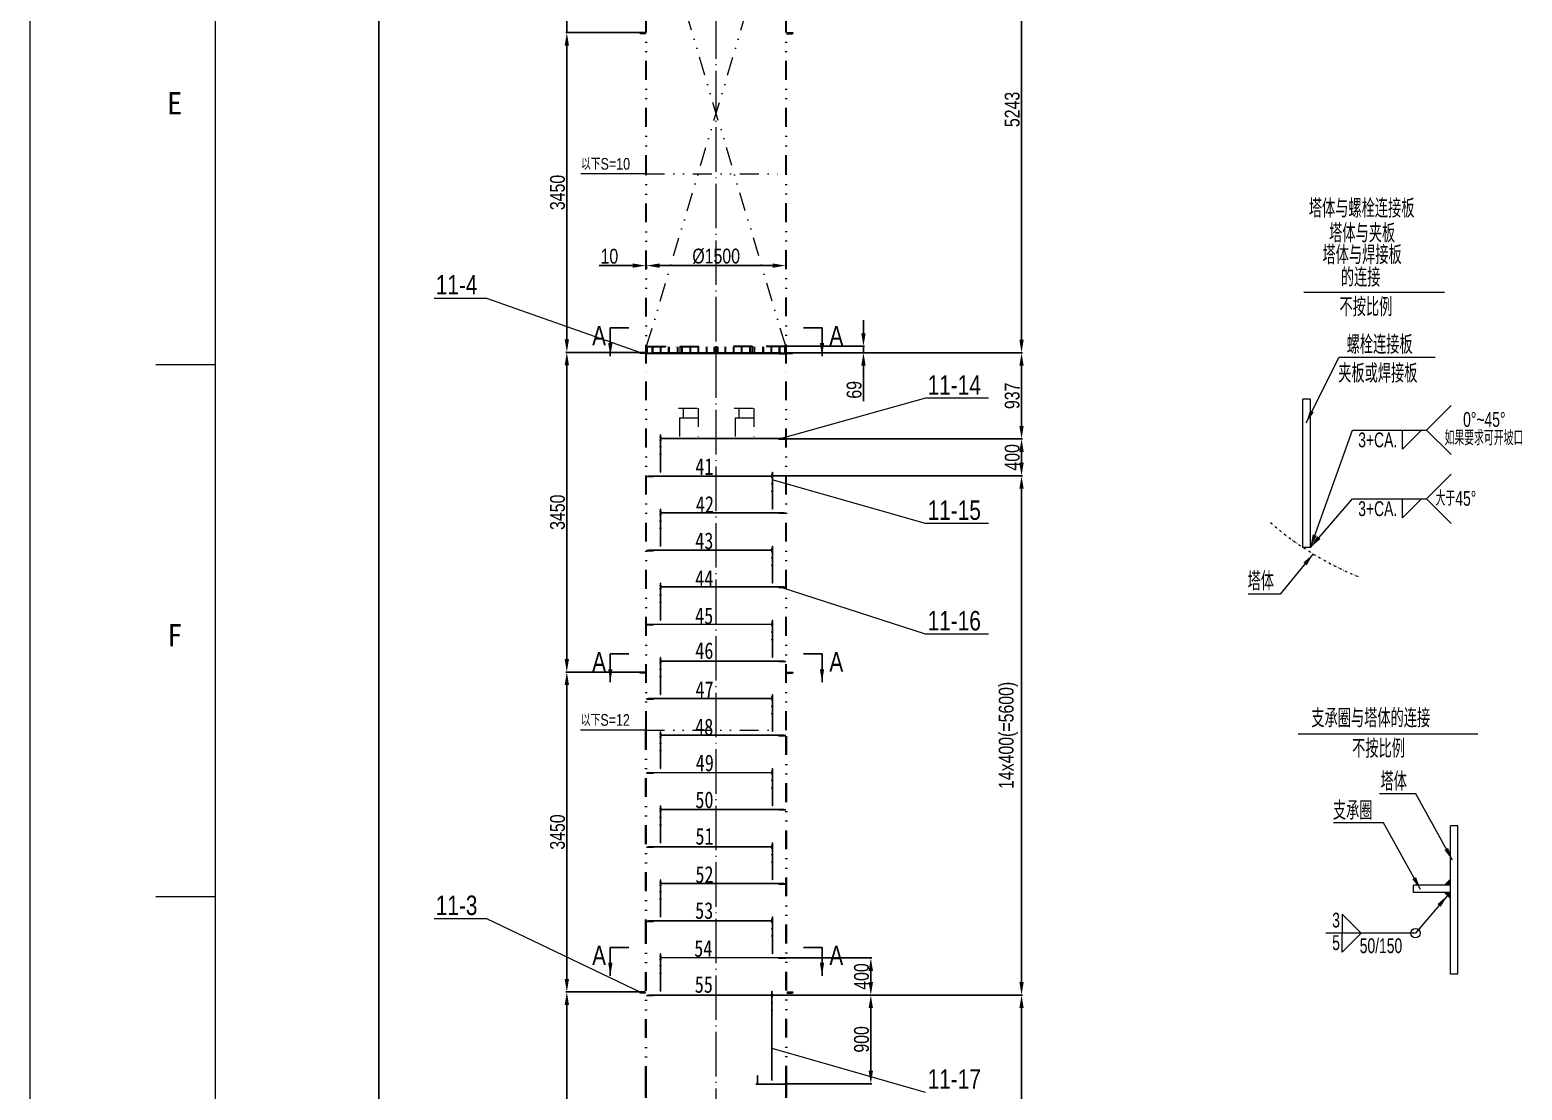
# Model space of a CAD drawing. Header units: millimetres. Extents: x 8160 to 405605, y -30951 to 80400.
# Drawn here: x 85807 to 93855, y 5862 to 11582 of the extents above; entities that cross this region are included whole.
import ezdxf

# ---------------------------------------------------------------- set-up
doc = ezdxf.new("R2010")
doc.units = ezdxf.units.MM
for name, pattern in [('ACAD_ISO04W100', [30.5, 24, -3, 0.5, -3]), ('CENTER', [50.8, 31.75, -6.35, 6.35, -6.35]), ('DIVIDE', [31.75, 12.7, -6.35, 0, -6.35, 0, -6.35])]:
    doc.linetypes.add(name, pattern=pattern)
doc.layers.get('0').update_dxf_attribs({"lineweight": 13})
doc.layers.get('Defpoints').update_dxf_attribs({"lineweight": 13})
for name, color, linetype, lineweight in [('bh', 7, 'Continuous', 13), ('CENTER', 1, 'CENTER', 13), ('DIM', 7, 'Continuous', 13), ('DIVIDE', 3, 'DIVIDE', 13), ('PROFILE', 4, 'Continuous', 15), ('SEE', 2, 'Continuous', 13)]:
    doc.layers.add(name, color=color, linetype=linetype, lineweight=lineweight)
doc.styles.add('HZ', font='txt.shx', dxfattribs={"width": 0.75, "bigfont": 'tcc_hzdx.shx'})
doc.styles.add('HZDX', font='tcc_simp.shx', dxfattribs={"width": 0.8, "height": 80, "bigfont": 'hzdx.shx'})
doc.styles.add('图签', font='SimSun.ttf', dxfattribs={"height": 3})
doc.dimstyles.new('uni', dxfattribs={"dimtxt": 90, "dimasz": 70, "dimexe": 5, "dimexo": 0.625, "dimgap": 10, "dimtad": 1, "dimdec": 0, "dimdsep": 46, "dimtxsty": 'HZDX', "dimcen": 2.5, "dimadec": 0, "dimazin": 0, "dimtfac": 1, "dimtdec": 0, "dimtmove": 0, "dimatfit": 3, "dimfxl": 0, "dimarcsym": 0})

# ---------------------------------------------------------------- blocks, each defined once
blk = doc.blocks.new('*D599')
at = {"layer": 'Defpoints', "color": 0}
for p in [(89808.4, 6374.6), (91155.4, 6374.6), (89889.4, 4791.6)]:
    blk.add_point(p, dxfattribs=at)
at = {"layer": 'DIM', "color": 0, "lineweight": -2}
for p, q in [((89809.1, 6374.6), (91160.4, 6374.6)), ((91155.4, 4861.6), (91155.4, 6304.6)), ((89890.1, 4791.6), (91160.4, 4791.6))]:
    blk.add_line(p, q, dxfattribs=at)
at = {"layer": 'DIM', "color": 0}
for points in [[(91143.8, 6304.6), (91167.1, 6304.6), (91155.4, 6374.6)], [(91143.8, 4861.6), (91167.1, 4861.6), (91155.4, 4791.6)]]:
    blk.add_solid(points, dxfattribs=at)
at = {"layer": 'DIM', "color": 0, "insert": (91105.4, 5583.1), "char_height": 80, "attachment_point": 5, "rotation": 90, "style": 'HZDX'}
blk.add_mtext('3165', dxfattribs=at)
blk = doc.blocks.new('*D600')
at = {"layer": 'Defpoints', "color": 0}
for p in [(89883.4, 6574.6), (90342.5, 6574.6), (89808.4, 6374.6)]:
    blk.add_point(p, dxfattribs=at)
at = {"layer": 'DIM', "color": 0, "lineweight": -2}
for p, q in [((89884.1, 6574.6), (90347.5, 6574.6)), ((90342.5, 6444.6), (90342.5, 6504.6)), ((89809.1, 6374.6), (90347.5, 6374.6))]:
    blk.add_line(p, q, dxfattribs=at)
at = {"layer": 'DIM', "color": 0}
for points in [[(90330.9, 6504.6), (90354.2, 6504.6), (90342.5, 6574.6)], [(90330.9, 6444.6), (90354.2, 6444.6), (90342.5, 6374.6)]]:
    blk.add_solid(points, dxfattribs=at)
at = {"layer": 'DIM', "color": 0, "insert": (90292.5, 6474.6), "char_height": 80, "attachment_point": 5, "rotation": 90, "style": 'HZDX'}
blk.add_mtext('400', dxfattribs=at)
blk = doc.blocks.new('*D601')
at = {"layer": 'Defpoints', "color": 0}
for p in [(89809.9, 9176.1), (91155.4, 9176.1), (89808.4, 6374.6)]:
    blk.add_point(p, dxfattribs=at)
at = {"layer": 'DIM', "color": 0, "lineweight": -2}
for p, q in [((89810.6, 9176.1), (91160.4, 9176.1)), ((91155.4, 6444.6), (91155.4, 9106.1)), ((89809.1, 6374.6), (91160.4, 6374.6))]:
    blk.add_line(p, q, dxfattribs=at)
at = {"layer": 'DIM', "color": 0}
for points in [[(91143.8, 9106.1), (91167.1, 9106.1), (91155.4, 9176.1)], [(91143.8, 6444.6), (91167.1, 6444.6), (91155.4, 6374.6)]]:
    blk.add_solid(points, dxfattribs=at)
at = {"layer": 'DIM', "color": 0, "insert": (91084.5, 7775.4), "char_height": 80, "attachment_point": 5, "rotation": 90, "style": 'HZDX'}
blk.add_mtext('14x400(=5600)', dxfattribs=at)
blk = doc.blocks.new('*D602')
at = {"layer": 'Defpoints', "color": 0}
for p in [(89883.4, 12464.1), (91155.4, 12464.1), (89882.4, 9839.6)]:
    blk.add_point(p, dxfattribs=at)
at = {"layer": 'DIM', "color": 0, "lineweight": -2}
for p, q in [((89884.1, 12464.1), (91160.4, 12464.1)), ((91155.4, 9909.6), (91155.4, 12394.1)), ((89883.1, 9839.6), (91160.4, 9839.6))]:
    blk.add_line(p, q, dxfattribs=at)
at = {"layer": 'DIM', "color": 0}
for points in [[(91143.8, 12394.1), (91167.1, 12394.1), (91155.4, 12464.1)], [(91143.8, 9909.6), (91167.1, 9909.6), (91155.4, 9839.6)]]:
    blk.add_solid(points, dxfattribs=at)
at = {"layer": 'DIM', "color": 0, "insert": (91105.4, 11151.9), "char_height": 80, "attachment_point": 5, "rotation": 90, "style": 'HZDX'}
blk.add_mtext('5243', dxfattribs=at)
blk = doc.blocks.new('*D587')
at = {"layer": 'Defpoints', "color": 0}
for p in [(89883.4, 9374.6), (91155.4, 9374.6), (89809.9, 9176.1)]:
    blk.add_point(p, dxfattribs=at)
at = {"layer": 'DIM', "color": 0, "lineweight": -2}
for p, q in [((89884.1, 9374.6), (91160.4, 9374.6)), ((91155.4, 9246.1), (91155.4, 9304.6)), ((89810.6, 9176.1), (91160.4, 9176.1))]:
    blk.add_line(p, q, dxfattribs=at)
at = {"layer": 'DIM', "color": 0}
for points in [[(91143.8, 9304.6), (91167.1, 9304.6), (91155.4, 9374.6)], [(91143.8, 9246.1), (91167.1, 9246.1), (91155.4, 9176.1)]]:
    blk.add_solid(points, dxfattribs=at)
at = {"layer": 'DIM', "color": 0, "insert": (91105.4, 9275.4), "char_height": 80, "attachment_point": 5, "rotation": 90, "style": 'HZDX'}
blk.add_mtext('400', dxfattribs=at)
blk = doc.blocks.new('*D589')
at = {"layer": 'Defpoints', "color": 0}
for p in [(88703, 6391.6), (89094.9, 6391.6), (89127.4, 4791.6)]:
    blk.add_point(p, dxfattribs=at)
at = {"layer": 'DIM', "color": 0, "lineweight": -2}
for p, q in [((89094.3, 6391.6), (88698, 6391.6)), ((88703, 4861.6), (88703, 6321.6)), ((89126.8, 4791.6), (88698, 4791.6))]:
    blk.add_line(p, q, dxfattribs=at)
at = {"layer": 'DIM', "color": 0}
for points in [[(88691.3, 6321.6), (88714.7, 6321.6), (88703, 6391.6)], [(88691.3, 4861.6), (88714.7, 4861.6), (88703, 4791.6)]]:
    blk.add_solid(points, dxfattribs=at)
at = {"layer": 'DIM', "color": 0, "insert": (88653, 5591.6), "char_height": 80, "attachment_point": 5, "rotation": 90, "style": 'HZDX'}
blk.add_mtext('3200', dxfattribs=at)
blk = doc.blocks.new('*D590')
at = {"layer": 'Defpoints', "color": 0}
for p in [(88703, 8116.6), (89094.9, 8116.6), (89094.9, 6391.6)]:
    blk.add_point(p, dxfattribs=at)
at = {"layer": 'DIM', "color": 0, "lineweight": -2}
for p, q in [((89094.3, 8116.6), (88698, 8116.6)), ((88703, 6461.6), (88703, 8046.6)), ((89094.3, 6391.6), (88698, 6391.6))]:
    blk.add_line(p, q, dxfattribs=at)
at = {"layer": 'DIM', "color": 0}
for points in [[(88691.3, 8046.6), (88714.7, 8046.6), (88703, 8116.6)], [(88691.3, 6461.6), (88714.7, 6461.6), (88703, 6391.6)]]:
    blk.add_solid(points, dxfattribs=at)
at = {"layer": 'DIM', "color": 0, "insert": (88653, 7254.1), "char_height": 80, "attachment_point": 5, "rotation": 90, "style": 'HZDX'}
blk.add_mtext('3450', dxfattribs=at)
blk = doc.blocks.new('*D591')
at = {"layer": 'Defpoints', "color": 0}
for p in [(88703, 9841.6), (89094.9, 9841.6), (89094.9, 8116.6)]:
    blk.add_point(p, dxfattribs=at)
at = {"layer": 'DIM', "color": 0, "lineweight": -2}
for p, q in [((89094.3, 9841.6), (88698, 9841.6)), ((88703, 8186.6), (88703, 9771.6)), ((89094.3, 8116.6), (88698, 8116.6))]:
    blk.add_line(p, q, dxfattribs=at)
at = {"layer": 'DIM', "color": 0}
for points in [[(88691.3, 9771.6), (88714.7, 9771.6), (88703, 9841.6)], [(88691.3, 8186.6), (88714.7, 8186.6), (88703, 8116.6)]]:
    blk.add_solid(points, dxfattribs=at)
at = {"layer": 'DIM', "color": 0, "insert": (88653, 8979.1), "char_height": 80, "attachment_point": 5, "rotation": 90, "style": 'HZDX'}
blk.add_mtext('3450', dxfattribs=at)
blk = doc.blocks.new('*D592')
at = {"layer": 'Defpoints', "color": 0}
for p in [(88703, 11566.6), (89095.3, 11566.6), (89094.9, 9841.6)]:
    blk.add_point(p, dxfattribs=at)
at = {"layer": 'DIM', "color": 0, "lineweight": -2}
for p, q in [((89094.6, 11566.6), (88698, 11566.6)), ((88703, 9911.6), (88703, 11496.6)), ((89094.3, 9841.6), (88698, 9841.6))]:
    blk.add_line(p, q, dxfattribs=at)
at = {"layer": 'DIM', "color": 0}
for points in [[(88691.3, 11496.6), (88714.7, 11496.6), (88703, 11566.6)], [(88691.3, 9911.6), (88714.7, 9911.6), (88703, 9841.6)]]:
    blk.add_solid(points, dxfattribs=at)
at = {"layer": 'DIM', "color": 0, "insert": (88653, 10704.1), "char_height": 80, "attachment_point": 5, "rotation": 90, "style": 'HZDX'}
blk.add_mtext('3450', dxfattribs=at)
blk = doc.blocks.new('*D598')
at = {"layer": 'Defpoints', "color": 0}
for p in [(89096.9, 13443.1), (88703, 11566.6), (89095.3, 11566.6)]:
    blk.add_point(p, dxfattribs=at)
at = {"layer": 'DIM', "color": 0, "lineweight": -2}
for p, q in [((89096.3, 13443.1), (88698, 13443.1)), ((88703, 13373.1), (88703, 11566.6))]:
    blk.add_line(p, q, dxfattribs=at)
at = {"layer": 'DIM', "color": 0}
blk.add_solid([(88691.3, 13373.1), (88714.7, 13373.1), (88703, 13443.1)], dxfattribs=at)
at = {"layer": 'DIM', "color": 0, "insert": (88653, 12469.9), "char_height": 80, "attachment_point": 5, "rotation": 90, "style": 'HZDX'}
blk.add_mtext('3750', dxfattribs=at)
blk = doc.blocks.new('_None')
blk = doc.blocks.new('*D607')
at = {"layer": 'Defpoints', "color": 0}
for p in [(89882.4, 9839.6), (91155.4, 9839.6), (89883.4, 9374.6)]:
    blk.add_point(p, dxfattribs=at)
at = {"layer": 'DIM', "color": 0, "lineweight": -2}
for p, q in [((89883.1, 9839.6), (91160.4, 9839.6)), ((91155.4, 9444.6), (91155.4, 9769.6)), ((89884.1, 9374.6), (91160.4, 9374.6))]:
    blk.add_line(p, q, dxfattribs=at)
at = {"layer": 'DIM', "color": 0}
for points in [[(91143.8, 9769.6), (91167.1, 9769.6), (91155.4, 9839.6)], [(91143.8, 9444.6), (91167.1, 9444.6), (91155.4, 9374.6)]]:
    blk.add_solid(points, dxfattribs=at)
at = {"layer": 'DIM', "color": 0, "insert": (91105.4, 9607.1), "char_height": 80, "attachment_point": 5, "rotation": 90, "style": 'HZDX'}
blk.add_mtext('937', dxfattribs=at)
blk = doc.blocks.new('*D608')
at = {"layer": 'Defpoints', "color": 0}
for p in [(89883.4, 10309.7), (89133.4, 10292.5), (89883.4, 10292.5)]:
    blk.add_point(p, dxfattribs=at)
at = {"layer": 'DIM', "color": 0, "lineweight": -2}
for p, q in [((89133.4, 10293.1), (89133.4, 10314.7)), ((89203.4, 10309.7), (89813.4, 10309.7)), ((89883.4, 10293.1), (89883.4, 10314.7))]:
    blk.add_line(p, q, dxfattribs=at)
at = {"layer": 'DIM', "color": 0}
for points in [[(89203.4, 10321.4), (89203.4, 10298), (89133.4, 10309.7)], [(89813.4, 10321.4), (89813.4, 10298), (89883.4, 10309.7)]]:
    blk.add_solid(points, dxfattribs=at)
at = {"layer": 'DIM', "color": 0, "insert": (89508.4, 10359.7), "char_height": 80, "attachment_point": 5, "style": 'HZDX'}
blk.add_mtext('%%c1500', dxfattribs=at)
blk = doc.blocks.new('*D609')
at = {"layer": 'Defpoints', "color": 0}
for p in [(89128.4, 10309.7), (89128.4, 10292.5), (89133.4, 10292.5)]:
    blk.add_point(p, dxfattribs=at)
at = {"layer": 'DIM', "color": 0, "lineweight": -2}
for p, q in [((89058.4, 10309.7), (88877, 10309.7)), ((89128.4, 10293.1), (89128.4, 10314.7)), ((89133.4, 10309.7), (89128.4, 10309.7)), ((89133.4, 10293.1), (89133.4, 10314.7)), ((89203.4, 10309.7), (89273.4, 10309.7))]:
    blk.add_line(p, q, dxfattribs=at)
at = {"layer": 'DIM', "color": 0}
for points in [[(89058.4, 10321.4), (89058.4, 10298), (89128.4, 10309.7)], [(89203.4, 10321.4), (89203.4, 10298), (89133.4, 10309.7)]]:
    blk.add_solid(points, dxfattribs=at)
at = {"layer": 'DIM', "color": 0, "insert": (88932.7, 10359.7), "char_height": 80, "attachment_point": 5, "style": 'HZDX'}
blk.add_mtext('10', dxfattribs=at)
blk = doc.blocks.new('*D617')
at = {"layer": 'Defpoints', "color": 0}
for p in [(89879.4, 9874.6), (89882.4, 9839.6), (90302.8, 9839.6)]:
    blk.add_point(p, dxfattribs=at)
at = {"layer": 'DIM', "color": 0, "lineweight": -2}
for p, q in [((90302.8, 9944.6), (90302.8, 10014.6)), ((89880.1, 9874.6), (90307.8, 9874.6)), ((89883.1, 9839.6), (90307.8, 9839.6)), ((90302.8, 9874.6), (90302.8, 9839.6)), ((90302.8, 9769.6), (90302.8, 9579.1))]:
    blk.add_line(p, q, dxfattribs=at)
at = {"layer": 'DIM', "color": 0}
for points in [[(90291.1, 9944.6), (90314.5, 9944.6), (90302.8, 9874.6)], [(90291.1, 9769.6), (90314.5, 9769.6), (90302.8, 9839.6)]]:
    blk.add_solid(points, dxfattribs=at)
at = {"layer": 'DIM', "color": 0, "insert": (90252.8, 9639.4), "char_height": 80, "attachment_point": 5, "rotation": 90, "style": 'HZDX'}
blk.add_mtext('69', dxfattribs=at)
blk = doc.blocks.new('*D618')
at = {"layer": 'Defpoints', "color": 0}
for p in [(89808.4, 6374.6), (89883.4, 5896.1), (90342.5, 5896.1)]:
    blk.add_point(p, dxfattribs=at)
at = {"layer": 'DIM', "color": 0, "lineweight": -2}
for p, q in [((89809.1, 6374.6), (90347.5, 6374.6)), ((90342.5, 6304.6), (90342.5, 5966.1)), ((89884.1, 5896.1), (90347.5, 5896.1))]:
    blk.add_line(p, q, dxfattribs=at)
at = {"layer": 'DIM', "color": 0}
for points in [[(90330.9, 6304.6), (90354.2, 6304.6), (90342.5, 6374.6)], [(90330.9, 5966.1), (90354.2, 5966.1), (90342.5, 5896.1)]]:
    blk.add_solid(points, dxfattribs=at)
at = {"layer": 'DIM', "color": 0, "insert": (90292.5, 6135.4), "char_height": 80, "attachment_point": 5, "rotation": 90, "style": 'HZDX'}
blk.add_mtext('900', dxfattribs=at)
blk = doc.blocks.new('*D619')
at = {"layer": 'Defpoints', "color": 0}
for p in [(87689.4, 22665.6), (89337.9, 22665.6), (88918.4, 2928.4)]:
    blk.add_point(p, dxfattribs=at)
at = {"layer": 'DIM', "color": 0, "lineweight": -2}
for p, q in [((89337.3, 22665.6), (87684.4, 22665.6)), ((87689.4, 2998.4), (87689.4, 22595.6)), ((88917.8, 2928.4), (87684.4, 2928.4))]:
    blk.add_line(p, q, dxfattribs=at)
at = {"layer": 'DIM', "color": 0}
for points in [[(87677.7, 22595.6), (87701, 22595.6), (87689.4, 22665.6)], [(87677.7, 2998.4), (87701, 2998.4), (87689.4, 2928.4)]]:
    blk.add_solid(points, dxfattribs=at)
at = {"layer": 'DIM', "color": 0, "insert": (87639.4, 12797), "char_height": 80, "attachment_point": 5, "rotation": 90, "style": 'HZDX'}
blk.add_mtext('~39403', dxfattribs=at)
blk = doc.blocks.new('bconn-3')
at = {"layer": 'DIM'}
for p, q in [((94205.4, 5789), (94964.6, 5789)), ((94868.2, 5044.4), (95000.8, 5176.9)), ((94738.4, 4941.6), (94841.2, 5044.4)), ((94738.4, 4941.6), (94738.4, 5044.4)), ((94868.2, 5044.4), (95000.8, 4911.8)), ((94868.2, 4673.3), (95000.8, 4805.8)), ((94738.4, 4570.5), (94841.2, 4673.3)), ((94738.4, 4570.5), (94738.4, 4673.3)), ((94868.2, 4673.3), (95000.8, 4540.7))]:
    blk.add_line(p, q, dxfattribs=at)
at = {"layer": 'DIVIDE'}
blk.add_arc((95130.5, 5812.1), 1680.8, 228.90315, 248.44603, dxfattribs=at)
at = {"layer": 'PROFILE'}
for p, q in [((94201.1, 4411.6), (94201.1, 5211.6)), ((94241.1, 5211.6), (94201.1, 5211.6)), ((94241.1, 4411.6), (94241.1, 5211.6)), ((94241.1, 4411.6), (94201.1, 4411.6))]:
    blk.add_line(p, q, dxfattribs=at)
at = {"layer": 'DIM'}
for s, height, style, width, p in [('塔体与螺栓连接板', 100, 'HZ', 0.75, (94232.8, 6190.4)), ('塔体与夹板', 100, 'HZ', 0.75, (94342.4, 6056.5)), ('塔体与焊接板', 100, 'HZ', 0.75, (94306.5, 5939.4)), ('的连接', 100, 'HZ', 0.75, (94405.4, 5817.9)), ('不按比例', 100, 'HZ', 0.75, (94398.3, 5658.5)), ('螺栓连接板', 100, 'HZ', 0.75, (94436.6, 5455.4)), ('夹板或焊接板', 100, 'HZ', 0.75, (94391.2, 5300.5)), ('0%%D~45%%D', 80, 'HZDX', 0.7, (95065, 5061.4)), ('3+CA.', 80, 'HZDX', 0.7, (94499.4, 4951.5)), ('如果要求可开坡口', 80, 'HZDX', 0.7, (94964.4, 4962.5)), ('大于45%%D', 80, 'HZDX', 0.7, (94916.5, 4636)), ('3+CA.', 80, 'HZDX', 0.7, (94499.4, 4580.4)), ('塔体', 100, 'HZ', 0.75, (93902.8, 4179.3))]:
    blk.add_text(s, height=height, dxfattribs=dict(at, style=style, width=width)).set_placement(p)
at = {"layer": 'bh'}
for points in [[(94218.3, 5083.4), (94395.6, 5438.2), (94914.6, 5438.2)], [(94256.6, 4376.3), (94077.7, 4158.4), (93905.7, 4158.4)]]:
    blk.add_leader(points, dimstyle='uni', override={"dimgap": 10, "dimtad": 0}, dxfattribs=at)
at = {"layer": 'DIM'}
for points in [[(94241.1, 4411.6), (94469, 5044.4), (94868.2, 5044.4)], [(94241.1, 4411.6), (94469, 4673.3), (94868.2, 4673.3)]]:
    blk.add_leader(points, dimstyle='uni', override={"dimgap": 10, "dimtad": 0}, dxfattribs=at)
blk = doc.blocks.new('bconn-1')
at = {"layer": 'bh'}
for points in [[(95782.2, 8560.7), (95750.2, 8528.8), (95782.2, 8528.8)], [(95782.2, 8456.8), (95750.2, 8488.8), (95782.2, 8488.8)]]:
    blk.add_hatch(color=256, dxfattribs=at).paths.add_polyline_path(points)
for p, q in [((95750.2, 8528.8), (95782.2, 8560.7)), ((95750.2, 8488.8), (95782.2, 8456.8))]:
    blk.add_line(p, q, dxfattribs=at)
at = {"layer": 'DIM'}
for p, q in [((94961.5, 9345.9), (95930.5, 9345.9)), ((95198.3, 8372.2), (95301.1, 8269.4)), ((95198.3, 8372.2), (95198.3, 8269.4)), ((95198.3, 8166.6), (95301.1, 8269.4)), ((95198.3, 8166.6), (95198.3, 8269.4))]:
    blk.add_line(p, q, dxfattribs=at)
blk.add_circle((95593.3, 8269.4), 25, dxfattribs=at)
at = {"layer": 'PROFILE'}
for p, q in [((95782.2, 8048.8), (95782.2, 8848.8)), ((95822.2, 8848.8), (95782.2, 8848.8)), ((95822.2, 8048.8), (95822.2, 8848.8)), ((95582.2, 8488.8), (95582.2, 8528.8)), ((95782.2, 8528.8), (95582.2, 8528.8)), ((95782.2, 8488.8), (95582.2, 8488.8)), ((95822.2, 8048.8), (95782.2, 8048.8))]:
    blk.add_line(p, q, dxfattribs=at)
at = {"layer": 'DIM'}
for s, height, style, width, p in [('支承圈与塔体的连接', 100, 'HZ', 0.75, (95031.8, 9379.5)), ('不按比例', 100, 'HZ', 0.75, (95251.9, 9215.4)), ('塔体', 100, 'HZ', 0.75, (95404.8, 9038.3)), ('支承圈', 100, 'HZ', 0.75, (95148, 8881.2)), ('3', 80, 'HZDX', 0.7, (95144.4, 8300.3)), ('5', 80, 'HZDX', 0.7, (95144.4, 8178.7)), ('50/150', 80, 'HZDX', 0.7, (95292.9, 8162))]:
    blk.add_text(s, height=height, dxfattribs=dict(at, style=style, width=width)).set_placement(p)
at = {"layer": 'bh'}
for points in [[(95793.6, 8662.7), (95594.6, 9022), (95399.2, 9022)], [(95620.5, 8505.6), (95421.5, 8864.9), (95152.2, 8864.9)]]:
    blk.add_leader(points, dimstyle='uni', override={"dimgap": 10, "dimtad": 0}, dxfattribs=at)
at = {"layer": 'DIM'}
blk.add_leader([(95766.2, 8472.8), (95593.3, 8269.4), (95109.9, 8269.4)], dimstyle='uni', override={"dimgap": 10, "dimtad": 0}, dxfattribs=at)

msp = doc.modelspace()

# ---------------------------------------------------------------- linework, layer by layer
at = {"color": 7}
for p, q in [((85806.8, 24524.3), (85806.8, 764.3)), ((86806.8, 24124.3), (86806.8, 1164.3)), ((86806.8, 9774.3), (86486.8, 9774.3)), ((86806.8, 6904.3), (86486.8, 6904.3))]:
    msp.add_line(p, q, dxfattribs=at)
at = {"layer": 'CENTER', "color": 7, "linetype": 'ACAD_ISO04W100', "ltscale": 10}
msp.add_line((89508.4, 2885.8), (89508.4, 13206.2), dxfattribs=at)
at = {"layer": 'DIM', "color": 7}
for p, q in [((89129.4, 10804.1), (88778.5, 10804.1)), ((89128.4, 7804.1), (88777.5, 7804.1))]:
    msp.add_line(p, q, dxfattribs=at)
at = {"layer": 'DIVIDE', "color": 7, "ltscale": 8}
for p, q in [((89129.4, 10804.1), (89129.4, 12483.6)), ((89133.4, 10804.1), (89133.4, 12483.6)), ((89883.4, 10804.1), (89883.4, 12534.9)), ((89887.4, 10804.1), (89887.4, 12534.9)), ((89883.4, 9874.6), (89133.4, 12389.1)), ((89133.4, 9874.6), (89883.4, 12389.1)), ((89128.4, 10804.1), (89888.4, 10804.1)), ((89128.4, 9780.9), (89128.4, 10804.1)), ((89133.4, 9780.9), (89133.4, 10804.1)), ((89883.4, 9782.1), (89883.4, 10804.1)), ((89888.4, 9782.1), (89888.4, 10804.1)), ((89134.4, 9871.6), (89311.9, 9871.6)), ((89134.4, 9839.6), (89134.4, 9871.6)), ((89137.4, 9874.6), (89311.9, 9874.6)), ((89137.4, 9871.6), (89137.4, 9874.6)), ((89138.4, 9839.6), (89138.4, 9871.6)), ((89164.1, 9839.6), (89164.1, 9871.6)), ((89168.1, 9839.6), (89168.1, 9871.6)), ((89208.1, 9839.6), (89208.1, 9871.6)), ((89212.1, 9839.6), (89212.1, 9871.6)), ((89252.1, 9839.6), (89252.1, 9871.6)), ((89256.1, 9839.6), (89256.1, 9871.6)), ((89299.4, 9839.6), (89299.4, 9871.6)), ((89303.4, 9839.6), (89303.4, 9871.6)), ((89311.9, 9874.6), (89311.9, 9839.6)), ((89313.6, 9871.6), (89313.6, 9874.6)), ((89313.6, 9874.6), (89507.4, 9874.6)), ((89313.6, 9871.6), (89507.4, 9871.6)), ((89313.6, 9839.6), (89313.6, 9871.6)), ((89323.6, 9839.6), (89323.6, 9871.6)), ((89327.6, 9839.6), (89327.6, 9871.6)), ((89367.6, 9839.6), (89367.6, 9871.6)), ((89371.6, 9839.6), (89371.6, 9871.6)), ((89411.6, 9839.6), (89411.6, 9871.6)), ((89415.6, 9839.6), (89415.6, 9871.6)), ((89455.6, 9839.6), (89455.6, 9871.6)), ((89459.6, 9839.6), (89459.6, 9871.6)), ((89498.4, 9839.6), (89498.4, 9871.6)), ((89502.4, 9839.6), (89502.4, 9871.6)), ((89507.4, 9874.6), (89507.4, 9871.6)), ((89507.4, 9839.6), (89507.4, 9871.6)), ((89703.3, 9874.6), (89509.5, 9874.6)), ((89509.5, 9874.6), (89509.5, 9871.6)), ((89703.3, 9871.6), (89509.5, 9871.6)), ((89509.5, 9839.6), (89509.5, 9871.6)), ((89514.5, 9839.6), (89514.5, 9871.6)), ((89518.5, 9839.6), (89518.5, 9871.6)), ((89557.3, 9839.6), (89557.3, 9871.6)), ((89561.3, 9839.6), (89561.3, 9871.6)), ((89601.3, 9839.6), (89601.3, 9871.6)), ((89605.3, 9839.6), (89605.3, 9871.6)), ((89645.3, 9839.6), (89645.3, 9871.6)), ((89649.3, 9839.6), (89649.3, 9871.6)), ((89689.3, 9839.6), (89689.3, 9871.6)), ((89693.3, 9839.6), (89693.3, 9871.6)), ((89703.3, 9871.6), (89703.3, 9874.6)), ((89703.3, 9839.6), (89703.3, 9871.6)), ((89879.4, 9874.6), (89705, 9874.6)), ((89705, 9874.6), (89705, 9871.6)), ((89882.4, 9871.6), (89705, 9871.6)), ((89705, 9839.6), (89705, 9871.6)), ((89713.5, 9839.6), (89713.5, 9871.6)), ((89717.5, 9839.6), (89717.5, 9871.6)), ((89760.8, 9839.6), (89760.8, 9871.6)), ((89764.8, 9839.6), (89764.8, 9871.6)), ((89804.8, 9839.6), (89804.8, 9871.6)), ((89808.8, 9839.6), (89808.8, 9871.6)), ((89848.8, 9839.6), (89848.8, 9871.6)), ((89852.8, 9839.6), (89852.8, 9871.6)), ((89878.4, 9839.6), (89878.4, 9871.6)), ((89879.4, 9871.6), (89879.4, 9874.6)), ((89882.4, 9839.6), (89882.4, 9871.6)), ((89883.4, 9827.1), (89883.4, 9784.6)), ((89128.4, 7804.1), (89128.4, 9780.9)), ((89133.4, 7804.1), (89133.4, 9780.9)), ((89883.4, 7804.1), (89883.4, 9782.1)), ((89888.4, 7804.1), (89888.4, 9782.1)), ((89304.7, 9541.1), (89417.2, 9541.1)), ((89330.4, 9541.1), (89330.4, 9488.6)), ((89410.8, 9541.1), (89410.8, 9376.1)), ((89604.7, 9541.1), (89717.2, 9541.1)), ((89630.4, 9541.1), (89630.4, 9488.6)), ((89710.8, 9541.1), (89710.8, 9376.1)), ((89311.1, 9488.6), (89410.8, 9488.6)), ((89311.1, 9488.6), (89311.1, 9376.1)), ((89611.1, 9488.6), (89710.8, 9488.6)), ((89611.1, 9488.6), (89611.1, 9376.1)), ((89311.1, 9376.1), (89410.8, 9376.1)), ((89611.1, 9376.1), (89710.8, 9376.1)), ((89127.4, 6680.9), (89127.4, 7804.1)), ((89127.4, 7804.1), (89889.4, 7804.1)), ((89133.4, 6680.9), (89133.4, 7804.1)), ((89883.4, 5890.6), (89883.4, 7804.1)), ((89889.4, 5890.6), (89889.4, 7804.1)), ((89127.4, 5888.9), (89127.4, 6680.9)), ((89133.4, 5888.9), (89133.4, 6680.9)), ((89127.4, 4804.1), (89127.4, 5888.9)), ((89133.4, 4804.1), (89133.4, 5888.9)), ((89883.4, 4804.1), (89883.4, 5890.6)), ((89889.4, 4804.1), (89889.4, 5890.6))]:
    msp.add_line(p, q, dxfattribs=at)
at = {"layer": 'PROFILE', "color": 7}
for p, q in [((89095.3, 11566.6), (89095.3, 11563.6)), ((89125.3, 11566.6), (89095.3, 11566.6)), ((89129.4, 11563.6), (89095.3, 11563.6)), ((89097.8, 11563.6), (89097.8, 11560.6)), ((89129.4, 11560.6), (89097.8, 11560.6)), ((89125.3, 11566.6), (89125.3, 11563.6)), ((89887.4, 11563.6), (89922.3, 11563.6)), ((89887.4, 11560.6), (89919.8, 11560.6)), ((89892.3, 11566.6), (89892.3, 11563.6)), ((89892.3, 11566.6), (89922.3, 11566.6)), ((89919.8, 11563.6), (89919.8, 11560.6)), ((89922.3, 11566.6), (89922.3, 11563.6)), ((89094.9, 9841.6), (89094.9, 9838.6)), ((89124.9, 9841.6), (89094.9, 9841.6)), ((89128.4, 9838.6), (89094.9, 9838.6)), ((89097.4, 9838.6), (89097.4, 9835.6)), ((89128.4, 9835.6), (89097.4, 9835.6)), ((89124.9, 9841.6), (89124.9, 9838.6)), ((89134.4, 9834.6), (89134.4, 9839.6)), ((89134.4, 9839.6), (89170.9, 9839.6)), ((89857.4, 9834.6), (89134.4, 9834.6)), ((89857.4, 9839.6), (89159.4, 9839.6)), ((89170.9, 9834.6), (89170.9, 9839.6)), ((89845.9, 9834.6), (89845.9, 9839.6)), ((89845.9, 9839.6), (89882.4, 9839.6)), ((89845.9, 9834.6), (89882.4, 9834.6)), ((89882.4, 9834.6), (89882.4, 9839.6)), ((89888.4, 9838.6), (89921.9, 9838.6)), ((89888.4, 9835.6), (89919.4, 9835.6)), ((89891.9, 9841.6), (89891.9, 9838.6)), ((89891.9, 9841.6), (89921.9, 9841.6)), ((89919.4, 9838.6), (89919.4, 9835.6)), ((89921.9, 9841.6), (89921.9, 9838.6)), ((89202.7, 9383.7), (89212.7, 9383.7)), ((89202.7, 9367.8), (89212.7, 9367.8)), ((89208.4, 9396.1), (89206.9, 9396.1)), ((89206.9, 9396.1), (89206.9, 9196.1)), ((89208.4, 9396.1), (89208.4, 9196.1)), ((89208.4, 9396.1), (89208.4, 9196.1)), ((89873.4, 9376.1), (89208.4, 9376.1)), ((89883.4, 9374.6), (89208.4, 9374.6)), ((89845.9, 9371.6), (89845.9, 9374.6)), ((89883.4, 9371.6), (89845.9, 9371.6)), ((89873.4, 9374.6), (89873.4, 9376.1)), ((89202.7, 9333.5), (89212.7, 9333.5)), ((89202.7, 9293.2), (89212.7, 9293.2)), ((89143.4, 9174.6), (89143.4, 9176.1)), ((89143.4, 9176.1), (89809.9, 9176.1)), ((89206.9, 9196.1), (89208.4, 9196.1)), ((89805.7, 9183.7), (89815.7, 9183.7)), ((89809.9, 9196.1), (89809.9, 8996.1)), ((89809.9, 9196.1), (89811.4, 9196.1)), ((89809.9, 9196.1), (89809.9, 8996.1)), ((89811.4, 9196.1), (89811.4, 8996.1)), ((89133.4, 9174.6), (89809.9, 9174.6)), ((89133.4, 9171.6), (89170.9, 9171.6)), ((89170.9, 9171.6), (89170.9, 9174.6)), ((89805.7, 9167.8), (89815.7, 9167.8)), ((89805.7, 9133.5), (89815.7, 9133.5)), ((89805.7, 9093.2), (89815.7, 9093.2)), ((89202.7, 8983.7), (89212.7, 8983.7)), ((89202.7, 8967.8), (89212.7, 8967.8)), ((89208.4, 8996.1), (89206.9, 8996.1)), ((89206.9, 8996.1), (89206.9, 8796.1)), ((89208.4, 8996.1), (89208.4, 8796.1)), ((89208.4, 8996.1), (89208.4, 8796.1)), ((89873.4, 8976.1), (89208.4, 8976.1)), ((89883.4, 8974.6), (89208.4, 8974.6)), ((89811.4, 8996.1), (89809.9, 8996.1)), ((89845.9, 8971.6), (89845.9, 8974.6)), ((89883.4, 8971.6), (89845.9, 8971.6)), ((89873.4, 8974.6), (89873.4, 8976.1)), ((89202.7, 8933.5), (89212.7, 8933.5)), ((89202.7, 8893.2), (89212.7, 8893.2)), ((89133.4, 8774.6), (89808.4, 8774.6)), ((89133.9, 8774.6), (89808.9, 8774.6)), ((89134.4, 8774.6), (89809.4, 8774.6)), ((89134.9, 8774.6), (89809.9, 8774.6)), ((89143.4, 8774.6), (89143.4, 8776.1)), ((89143.4, 8776.1), (89809.9, 8776.1)), ((89170.9, 8771.6), (89170.9, 8774.6)), ((89206.9, 8796.1), (89208.4, 8796.1)), ((89805.7, 8783.7), (89815.7, 8783.7)), ((89809.9, 8796.1), (89809.9, 8596.1)), ((89809.9, 8796.1), (89811.4, 8796.1)), ((89809.9, 8796.1), (89809.9, 8596.1)), ((89811.4, 8796.1), (89811.4, 8596.1)), ((89133.4, 8771.6), (89170.9, 8771.6)), ((89805.7, 8767.8), (89815.7, 8767.8)), ((89805.7, 8733.5), (89815.7, 8733.5)), ((89805.7, 8693.2), (89815.7, 8693.2)), ((89202.7, 8583.7), (89212.7, 8583.7)), ((89202.7, 8567.8), (89212.7, 8567.8)), ((89202.7, 8533.5), (89212.7, 8533.5)), ((89208.4, 8596.1), (89206.9, 8596.1)), ((89206.9, 8596.1), (89206.9, 8396.1)), ((89208.4, 8596.1), (89208.4, 8396.1)), ((89208.4, 8596.1), (89208.4, 8396.1)), ((89873.4, 8576.1), (89208.4, 8576.1)), ((89883.4, 8574.6), (89208.4, 8574.6)), ((89883.4, 8574.6), (89208.9, 8574.6)), ((89883.4, 8574.6), (89209.4, 8574.6)), ((89883.4, 8574.6), (89209.9, 8574.6)), ((89811.4, 8596.1), (89809.9, 8596.1)), ((89845.9, 8571.6), (89845.9, 8574.6)), ((89883.4, 8571.6), (89845.9, 8571.6)), ((89873.4, 8574.6), (89873.4, 8576.1)), ((89202.7, 8493.2), (89212.7, 8493.2)), ((89133.4, 8374.6), (89808.4, 8374.6)), ((89133.4, 8371.6), (89170.9, 8371.6)), ((89133.9, 8374.6), (89808.9, 8374.6)), ((89134.4, 8374.6), (89809.4, 8374.6)), ((89134.9, 8374.6), (89809.9, 8374.6)), ((89143.4, 8374.6), (89143.4, 8376.1)), ((89143.4, 8376.1), (89809.9, 8376.1)), ((89170.9, 8371.6), (89170.9, 8374.6)), ((89206.9, 8396.1), (89208.4, 8396.1)), ((89805.7, 8383.7), (89815.7, 8383.7)), ((89809.9, 8396.1), (89809.9, 8196.1)), ((89809.9, 8396.1), (89811.4, 8396.1)), ((89809.9, 8396.1), (89809.9, 8196.1)), ((89811.4, 8396.1), (89811.4, 8196.1)), ((89805.7, 8367.8), (89815.7, 8367.8)), ((89805.7, 8333.5), (89815.7, 8333.5)), ((89805.7, 8293.2), (89815.7, 8293.2)), ((89202.7, 8183.7), (89212.7, 8183.7)), ((89202.7, 8167.8), (89212.7, 8167.8)), ((89202.7, 8133.5), (89212.7, 8133.5)), ((89208.4, 8196.1), (89206.9, 8196.1)), ((89206.9, 8196.1), (89206.9, 7996.1)), ((89208.4, 8196.1), (89208.4, 7996.1)), ((89208.4, 8196.1), (89208.4, 7996.1)), ((89873.4, 8176.1), (89208.4, 8176.1)), ((89883.4, 8174.6), (89208.4, 8174.6)), ((89883.4, 8174.6), (89208.9, 8174.6)), ((89883.4, 8174.6), (89209.4, 8174.6)), ((89883.4, 8174.6), (89209.9, 8174.6)), ((89811.4, 8196.1), (89809.9, 8196.1)), ((89845.9, 8171.6), (89845.9, 8174.6)), ((89883.4, 8171.6), (89845.9, 8171.6)), ((89873.4, 8174.6), (89873.4, 8176.1)), ((89094.9, 8116.6), (89094.9, 8113.6)), ((89124.9, 8116.6), (89094.9, 8116.6)), ((89128.4, 8113.6), (89094.9, 8113.6)), ((89097.4, 8113.6), (89097.4, 8110.6)), ((89128.4, 8110.6), (89097.4, 8110.6)), ((89124.9, 8116.6), (89124.9, 8113.6)), ((89202.7, 8093.2), (89212.7, 8093.2)), ((89888.4, 8113.6), (89921.9, 8113.6)), ((89888.4, 8110.6), (89919.4, 8110.6)), ((89891.9, 8116.6), (89891.9, 8113.6)), ((89891.9, 8116.6), (89921.9, 8116.6)), ((89919.4, 8113.6), (89919.4, 8110.6)), ((89921.9, 8116.6), (89921.9, 8113.6)), ((89133.4, 7974.6), (89808.4, 7974.6)), ((89133.4, 7971.6), (89170.9, 7971.6)), ((89133.9, 7974.6), (89808.9, 7974.6)), ((89134.4, 7974.6), (89809.4, 7974.6)), ((89134.9, 7974.6), (89809.9, 7974.6)), ((89143.4, 7974.6), (89143.4, 7976.1)), ((89143.4, 7976.1), (89809.9, 7976.1)), ((89170.9, 7971.6), (89170.9, 7974.6)), ((89206.9, 7996.1), (89208.4, 7996.1)), ((89805.7, 7983.7), (89815.7, 7983.7)), ((89809.9, 7996.1), (89809.9, 7796.1)), ((89809.9, 7996.1), (89811.4, 7996.1)), ((89809.9, 7996.1), (89809.9, 7796.1)), ((89811.4, 7996.1), (89811.4, 7796.1)), ((89805.7, 7967.8), (89815.7, 7967.8)), ((89805.7, 7933.5), (89815.7, 7933.5)), ((89805.7, 7893.2), (89815.7, 7893.2)), ((89202.7, 7783.7), (89212.7, 7783.7)), ((89202.7, 7767.8), (89212.7, 7767.8)), ((89202.7, 7733.5), (89212.7, 7733.5)), ((89208.4, 7796.1), (89206.9, 7796.1)), ((89206.9, 7796.1), (89206.9, 7596.1)), ((89208.4, 7796.1), (89208.4, 7596.1)), ((89208.4, 7796.1), (89208.4, 7596.1)), ((89873.4, 7776.1), (89208.4, 7776.1)), ((89883.4, 7774.6), (89208.4, 7774.6)), ((89883.4, 7774.6), (89208.9, 7774.6)), ((89883.4, 7774.6), (89209.4, 7774.6)), ((89883.4, 7774.6), (89209.9, 7774.6)), ((89811.4, 7796.1), (89809.9, 7796.1)), ((89845.9, 7771.6), (89845.9, 7774.6)), ((89883.4, 7771.6), (89845.9, 7771.6)), ((89873.4, 7774.6), (89873.4, 7776.1)), ((89202.7, 7693.2), (89212.7, 7693.2)), ((89133.4, 7574.6), (89808.4, 7574.6)), ((89133.4, 7571.6), (89170.9, 7571.6)), ((89133.9, 7574.6), (89808.9, 7574.6)), ((89134.4, 7574.6), (89809.4, 7574.6)), ((89134.9, 7574.6), (89809.9, 7574.6)), ((89143.4, 7574.6), (89143.4, 7576.1)), ((89143.4, 7576.1), (89809.9, 7576.1)), ((89170.9, 7571.6), (89170.9, 7574.6)), ((89206.9, 7596.1), (89208.4, 7596.1)), ((89805.7, 7583.7), (89815.7, 7583.7)), ((89805.7, 7567.8), (89815.7, 7567.8)), ((89809.9, 7596.1), (89809.9, 7396.1)), ((89809.9, 7596.1), (89811.4, 7596.1)), ((89809.9, 7596.1), (89809.9, 7396.1)), ((89811.4, 7596.1), (89811.4, 7396.1)), ((89805.7, 7533.5), (89815.7, 7533.5)), ((89805.7, 7493.2), (89815.7, 7493.2)), ((89202.7, 7383.7), (89212.7, 7383.7)), ((89202.7, 7367.8), (89212.7, 7367.8)), ((89202.7, 7333.5), (89212.7, 7333.5)), ((89208.4, 7396.1), (89206.9, 7396.1)), ((89206.9, 7396.1), (89206.9, 7196.1)), ((89208.4, 7396.1), (89208.4, 7196.1)), ((89208.4, 7396.1), (89208.4, 7196.1)), ((89873.4, 7376.1), (89208.4, 7376.1)), ((89883.4, 7374.6), (89208.4, 7374.6)), ((89883.4, 7374.6), (89208.9, 7374.6)), ((89883.4, 7374.6), (89209.4, 7374.6)), ((89883.4, 7374.6), (89209.9, 7374.6)), ((89811.4, 7396.1), (89809.9, 7396.1)), ((89845.9, 7371.6), (89845.9, 7374.6)), ((89883.4, 7371.6), (89845.9, 7371.6)), ((89873.4, 7374.6), (89873.4, 7376.1)), ((89202.7, 7293.2), (89212.7, 7293.2)), ((89133.4, 7174.6), (89808.4, 7174.6)), ((89133.4, 7171.6), (89170.9, 7171.6)), ((89133.9, 7174.6), (89808.9, 7174.6)), ((89134.4, 7174.6), (89809.4, 7174.6)), ((89134.9, 7174.6), (89809.9, 7174.6)), ((89143.4, 7174.6), (89143.4, 7176.1)), ((89143.4, 7176.1), (89809.9, 7176.1)), ((89170.9, 7171.6), (89170.9, 7174.6)), ((89206.9, 7196.1), (89208.4, 7196.1)), ((89805.7, 7183.7), (89815.7, 7183.7)), ((89805.7, 7167.8), (89815.7, 7167.8)), ((89809.9, 7196.1), (89809.9, 6996.1)), ((89809.9, 7196.1), (89811.4, 7196.1)), ((89809.9, 7196.1), (89809.9, 6996.1)), ((89811.4, 7196.1), (89811.4, 6996.1)), ((89805.7, 7133.5), (89815.7, 7133.5)), ((89805.7, 7093.2), (89815.7, 7093.2)), ((89202.7, 6983.7), (89212.7, 6983.7)), ((89202.7, 6967.8), (89212.7, 6967.8)), ((89202.7, 6933.5), (89212.7, 6933.5)), ((89208.4, 6996.1), (89206.9, 6996.1)), ((89206.9, 6996.1), (89206.9, 6796.1)), ((89208.4, 6996.1), (89208.4, 6796.1)), ((89208.4, 6996.1), (89208.4, 6796.1)), ((89873.4, 6976.1), (89208.4, 6976.1)), ((89883.4, 6974.6), (89208.4, 6974.6)), ((89883.4, 6974.6), (89208.9, 6974.6)), ((89883.4, 6974.6), (89209.4, 6974.6)), ((89883.4, 6974.6), (89209.9, 6974.6)), ((89811.4, 6996.1), (89809.9, 6996.1)), ((89845.9, 6971.6), (89845.9, 6974.6)), ((89883.4, 6971.6), (89845.9, 6971.6)), ((89873.4, 6974.6), (89873.4, 6976.1)), ((89202.7, 6893.2), (89212.7, 6893.2)), ((89133.4, 6774.6), (89808.4, 6774.6)), ((89133.4, 6771.6), (89170.9, 6771.6)), ((89133.9, 6774.6), (89808.9, 6774.6)), ((89134.4, 6774.6), (89809.4, 6774.6)), ((89134.9, 6774.6), (89809.9, 6774.6)), ((89143.4, 6774.6), (89143.4, 6776.1)), ((89143.4, 6776.1), (89809.9, 6776.1)), ((89170.9, 6771.6), (89170.9, 6774.6)), ((89206.9, 6796.1), (89208.4, 6796.1)), ((89805.7, 6783.7), (89815.7, 6783.7)), ((89805.7, 6767.8), (89815.7, 6767.8)), ((89809.9, 6796.1), (89809.9, 6596.1)), ((89809.9, 6796.1), (89811.4, 6796.1)), ((89809.9, 6796.1), (89809.9, 6596.1)), ((89811.4, 6796.1), (89811.4, 6596.1)), ((89805.7, 6733.5), (89815.7, 6733.5)), ((89805.7, 6693.2), (89815.7, 6693.2)), ((89202.7, 6583.7), (89212.7, 6583.7)), ((89202.7, 6567.8), (89212.7, 6567.8)), ((89202.7, 6533.5), (89212.7, 6533.5)), ((89208.4, 6596.1), (89206.9, 6596.1)), ((89206.9, 6596.1), (89206.9, 6396.1)), ((89208.4, 6596.1), (89208.4, 6396.1)), ((89208.4, 6596.1), (89208.4, 6396.1)), ((89873.4, 6576.1), (89208.4, 6576.1)), ((89883.4, 6574.6), (89208.4, 6574.6)), ((89883.4, 6574.6), (89208.9, 6574.6)), ((89883.4, 6574.6), (89209.4, 6574.6)), ((89883.4, 6574.6), (89209.9, 6574.6)), ((89811.4, 6596.1), (89809.9, 6596.1)), ((89845.9, 6571.6), (89845.9, 6574.6)), ((89883.4, 6571.6), (89845.9, 6571.6)), ((89873.4, 6574.6), (89873.4, 6576.1)), ((89202.7, 6493.2), (89212.7, 6493.2)), ((89094.9, 6391.6), (89094.9, 6388.6)), ((89124.9, 6391.6), (89094.9, 6391.6)), ((89127.4, 6388.6), (89094.9, 6388.6)), ((89097.4, 6388.6), (89097.4, 6385.6)), ((89127.4, 6385.6), (89097.4, 6385.6)), ((89124.9, 6391.6), (89124.9, 6388.6)), ((89133.4, 6374.6), (89808.4, 6374.6)), ((89133.4, 6371.6), (89170.9, 6371.6)), ((89143.4, 6374.6), (89143.4, 6376.1)), ((89143.4, 6376.1), (89808.4, 6376.1)), ((89170.9, 6371.6), (89170.9, 6374.6)), ((89206.9, 6396.1), (89208.4, 6396.1)), ((89804.9, 6383.7), (89814.9, 6383.7)), ((89804.9, 6367.8), (89814.9, 6367.8)), ((89808.4, 5916.1), (89808.4, 6396.1)), ((89808.4, 6396.1), (89809.9, 6396.1)), ((89809.9, 5916.1), (89809.9, 6396.1)), ((89889.4, 6388.6), (89921.9, 6388.6)), ((89889.4, 6385.6), (89919.4, 6385.6)), ((89891.9, 6391.6), (89891.9, 6388.6)), ((89891.9, 6391.6), (89921.9, 6391.6)), ((89919.4, 6388.6), (89919.4, 6385.6)), ((89921.9, 6391.6), (89921.9, 6388.6)), ((89804.9, 6333.5), (89814.9, 6333.5)), ((89804.9, 6293.2), (89814.9, 6293.2)), ((89723.4, 5896.1), (89883.4, 5896.1)), ((89723.4, 5894.6), (89723.4, 5896.1)), ((89723.4, 5894.6), (89883.4, 5894.6)), ((89731.9, 5896.1), (89731.9, 5940.1)), ((89731.9, 5940.1), (89733.4, 5940.1)), ((89733.4, 5896.1), (89733.4, 5940.1)), ((89808.4, 5916.1), (89809.9, 5916.1))]:
    msp.add_line(p, q, dxfattribs=at)
at = {"layer": 'SEE', "color": 7}
for p, q in [((87987.6, 10134.5), (88269.8, 10134.5)), ((88269.8, 10134.5), (89100.9, 9840.7)), ((90638.2, 9594.1), (89845.9, 9373.1)), ((90977.8, 9594.1), (90638.2, 9594.1)), ((90638.2, 8918.4), (89809.9, 9154.5)), ((90977.8, 8918.4), (90638.2, 8918.4)), ((90638.2, 8322.3), (89864.7, 8571.6)), ((90977.8, 8322.3), (90638.2, 8322.3)), ((87987.6, 6787.1), (88269.8, 6787.1)), ((88269.8, 6787.1), (89100.9, 6390.1)), ((90638.2, 5849.8), (89809.9, 6085.9))]:
    msp.add_line(p, q, dxfattribs=at)

# ---------------------------------------------------------------- block references
at = {"layer": 'DIM', "color": 7}
for name, p in [('bconn-3', (-1527.9, 4378)), ('bconn-1', (-2313.4, -1561.3))]:
    msp.add_blockref(name, p, dxfattribs=at)

# ---------------------------------------------------------------- texts
at = {"color": 7, "style": '图签'}
for s, p in [('E', (86546.7, 11125.5)), ('F', (86548.1, 8255.5))]:
    msp.add_text(s, height=120, dxfattribs=at).set_placement(p)
at = {"layer": 'SEE', "color": 7, "width": 0.8}
for s, height, style, p in [('以下S=10', 62.95, 'HZDX', (88779.3, 10827.2)), ('11-4', 104.92, 'HZDX', (87996.1, 10153.9)), ('A', 104.9, 'HZDX', (88839.6, 9879.2)), ('A', 104.9, 'HZDX', (90118.9, 9879.2)), ('11-14', 104.92, 'HZDX', (90649.1, 9613.5)), ('41', 90, '图签', (89396.3, 9180.8)), ('42', 90, '图签', (89398.7, 8976.4)), ('11-15', 104.92, 'HZDX', (90649.1, 8937.8)), ('43', 90, '图签', (89395.5, 8780.3)), ('44', 90, '图签', (89395.2, 8576.6)), ('45', 90, '图签', (89394.9, 8375.9)), ('11-16', 104.92, 'HZDX', (90649.1, 8341.7)), ('A', 104.9, 'HZDX', (88839.6, 8119.8)), ('46', 90, '图签', (89395.7, 8187.7)), ('A', 104.9, 'HZDX', (90118.9, 8119.8)), ('47', 90, '图签', (89396.7, 7977.2)), ('以下S=12', 62.95, 'HZDX', (88778.3, 7827.2)), ('48', 90, '图签', (89395, 7776.1)), ('49', 90, '图签', (89398.2, 7582.2)), ('50', 90, '图签', (89396.2, 7383.2)), ('51', 90, '图签', (89396.6, 7186.1)), ('52', 90, '图签', (89396.4, 6979.9)), ('11-3', 104.92, 'HZDX', (87996.1, 6806.4)), ('53', 90, '图签', (89394.9, 6785.5)), ('A', 104.9, 'HZDX', (88839.6, 6535.9)), ('54', 90, '图签', (89390.1, 6581.1)), ('A', 104.9, 'HZDX', (90118.9, 6535.9)), ('55', 90, '图签', (89392.9, 6386.7)), ('11-17', 104.92, 'HZDX', (90649.1, 5869.2))]:
    msp.add_text(s, height=height, dxfattribs=dict(at, style=style)).set_placement(p)

# ---------------------------------------------------------------- dimensions: what is measured, and where the dimension line sits
at = {"layer": 'DIM', "color": 7}
for base, p1, p2, text, picture, middle in [((87689.4, 22665.6), (88918.4, 2928.4), (89337.9, 22665.6), '~39403', '*D619', (87639.4, 12797)), ((91155.4, 12464.1), (89882.4, 9839.6), (89883.4, 12464.1), '5243', '*D602', (91105.4, 11151.9)), ((88703, 11566.6), (89094.9, 9841.6), (89095.3, 11566.6), '3450', '*D592', (88653, 10704.1)), ((90302.8, 9839.6), (89879.4, 9874.6), (89882.4, 9839.6), '69', '*D617', (90252.8, 9639.4)), ((88703, 9841.6), (89094.9, 8116.6), (89094.9, 9841.6), '3450', '*D591', (88653, 8979.1)), ((91155.4, 9839.6), (89883.4, 9374.6), (89882.4, 9839.6), '937', '*D607', (91105.4, 9607.1)), ((91155.4, 9374.6), (89809.9, 9176.1), (89883.4, 9374.6), '400', '*D587', (91105.4, 9275.4)), ((91155.4, 9176.1), (89808.4, 6374.6), (89809.9, 9176.1), '14x400(=5600)', '*D601', (91084.5, 7775.4)), ((88703, 8116.6), (89094.9, 6391.6), (89094.9, 8116.6), '3450', '*D590', (88653, 7254.1)), ((90342.5, 6574.6), (89808.4, 6374.6), (89883.4, 6574.6), '400', '*D600', (90292.5, 6474.6)), ((88703, 6391.6), (89127.4, 4791.6), (89094.9, 6391.6), '3200', '*D589', (88653, 5591.6)), ((91155.4, 6374.6), (89889.4, 4791.6), (89808.4, 6374.6), '3165', '*D599', (91105.4, 5583.1)), ((90342.5, 5896.1), (89808.4, 6374.6), (89883.4, 5896.1), '900', '*D618', (90292.5, 6135.4))]:
    dim = msp.add_linear_dim(base=base, p1=p1, p2=p2, angle=90, text=text, dimstyle='uni', dxfattribs=at)
    dim.commit()
    dim.dimension.update_dxf_attribs({"geometry": picture, "text_midpoint": middle})
dim = msp.add_linear_dim(base=(88703, 11566.6), p1=(89096.9, 13443.1), p2=(89095.3, 11566.6), angle=90, text='3750', dimstyle='uni', override={"dimblk2": 'None', "dimsah": 1, "dimse2": 1, "dimtmove": 2}, dxfattribs=at)
dim.commit()
dim.dimension.update_dxf_attribs({"geometry": '*D598', "text_midpoint": (88653, 12469.9)})
for base, p2, text, picture, middle in [((89128.4, 10309.7), (89128.4, 10292.5), '10', '*D609', (88932.7, 10359.7)), ((89883.4, 10309.7), (89883.4, 10292.5), '%%c1500', '*D608', (89508.4, 10359.7))]:
    dim = msp.add_linear_dim(base=base, p1=(89133.4, 10292.5), p2=p2, text=text, dimstyle='uni', dxfattribs=at)
    dim.commit()
    dim.dimension.update_dxf_attribs({"geometry": picture, "text_midpoint": middle})

# ---------------------------------------------------------------- leaders
at = {"layer": 'SEE', "color": 7}
for points in [[(88937.6, 9821.8), (88937.6, 9974.3), (89036.9, 9974.3)], [(90079.3, 9821.8), (90079.3, 9974.3), (89980, 9974.3)], [(88937.6, 8062.4), (88937.6, 8214.9), (89036.9, 8214.9)], [(90079.3, 8062.4), (90079.3, 8214.9), (89980, 8214.9)], [(88937.6, 6478.5), (88937.6, 6630.9), (89036.9, 6630.9)], [(90079.3, 6478.5), (90079.3, 6630.9), (89980, 6630.9)]]:
    msp.add_leader(points, dimstyle='uni', override={"dimgap": 10, "dimtad": 0}, dxfattribs=at)

doc.saveas('drawing.dxf')
